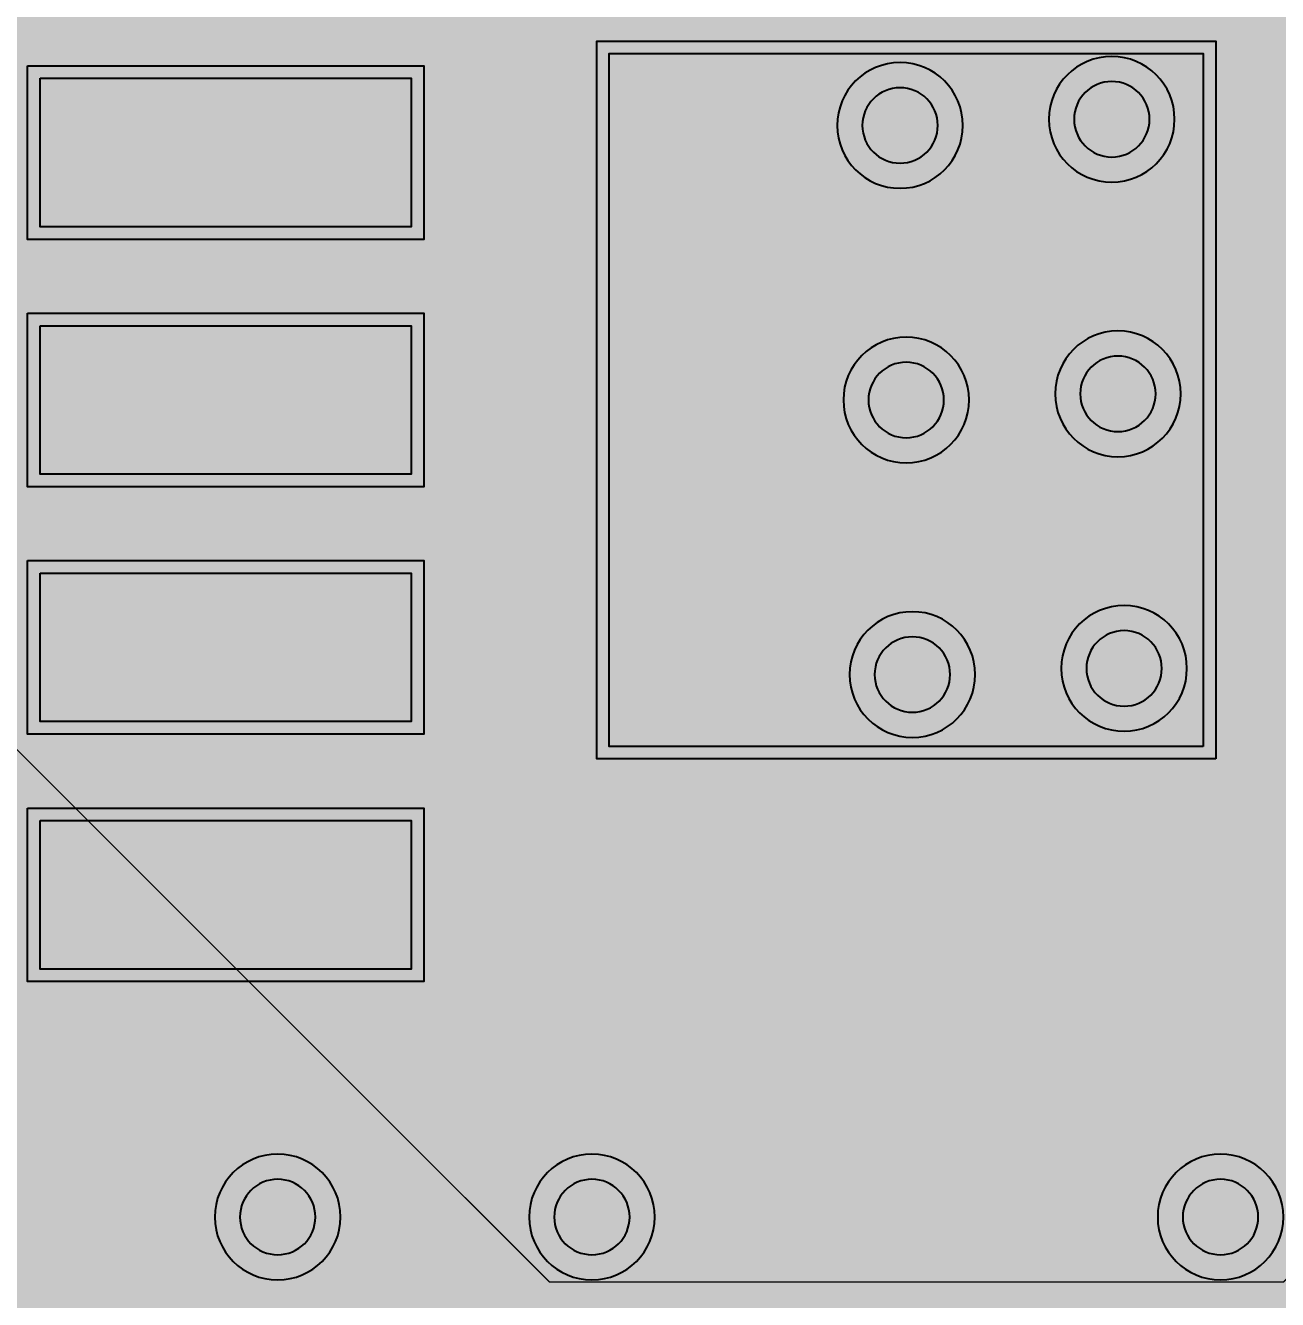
# Model space of a CAD drawing. Header units: millimetres. Extents: x -6.9 to 44.7, y -29.1 to 3.4.
# Drawn here: x 15.11 to 20.17, y -12.23 to -7.08 of the extents above; entities that cross this region are included whole.
import ezdxf

# ---------------------------------------------------------------- set-up
doc = ezdxf.new("R2010")
doc.units = ezdxf.units.MM
doc.header["$MEASUREMENT"] = 0
for name, color, linetype, true_color in [('Bottom-Layer', 7, 'Continuous', 0x0000ff), ('Bottom-Silkscreen-Layer', 7, 'Continuous', 0x66cc33), ('Hole-Layer', 7, 'Continuous', 0x222222), ('Multi-Layer', 7, 'Continuous', 0xc0c0c0), ('Top-Layer', 7, 'Continuous', 0xff0000), ('Top-Paste-Mask-Layer', 7, 'Continuous', 0x808080), ('Top-Silkscreen-Layer', 7, 'Continuous', 0xffcc00), ('Top-Solder-Mask-Layer', 7, 'Continuous', 0x800080)]:
    doc.layers.add(name, color=color, linetype=linetype, true_color=true_color)

msp = doc.modelspace()

# ---------------------------------------------------------------- hatches: boundary and pattern name
at = {"layer": 'Bottom-Layer'}
for points in [[(33.8571, -21.1049), (27.1421, -21.1049), (27.6377, -20.7973), (28.0302, -20.3657), (28.2892, -19.843), (28.3952, -19.2693), (28.3398, -18.6886), (28.1275, -18.1453), (27.7743, -17.6809), (27.3074, -17.3312), (30.5227, -17.3312), (30.3104, -17.4953), (30.1706, -17.7244), (30.1219, -17.9883), (30.1219, -18.7503), (30.2209, -19.1199), (30.4915, -19.3904), (30.8611, -19.4895), (33.9091, -19.4895), (34.2786, -19.3904), (34.5492, -19.1199), (34.6482, -18.7503), (34.6482, -17.9883), (34.5492, -17.6187), (34.2786, -17.3482), (33.9091, -17.2492), (31.3431, -17.2492), (31.356, -17.238), (31.3683, -17.2263), (31.7721, -16.8225), (33.9091, -16.8225), (34.2786, -16.7234), (34.5492, -16.4529), (34.6482, -16.0833), (34.6482, -15.3213), (34.5492, -14.9517), (34.2786, -14.6812), (33.9091, -14.5822), (32.4892, -14.5822), (32.4892, -12.909), (32.4619, -12.772), (32.3843, -12.6558), (28.011, -8.2825), (28.011, -7.2886), (28.2838, -7.2515), (28.5127, -7.0986), (28.477, -7.407), (28.5971, -7.6933), (28.8423, -7.8838), (29.1494, -7.9295), (29.4394, -7.8187), (29.6378, -7.5798), (29.6934, -7.2744), (29.592, -6.9809), (29.5682, -6.9129), (29.5682, -5.6971), (29.592, -5.6291), (29.6939, -5.3293), (29.6323, -5.0188), (29.4239, -4.7805), (29.1243, -4.6783), (28.8136, -4.7394), (28.5751, -4.9475), (28.3298, -4.7361), (28.011, -4.6794), (28.011, -3.4526), (27.9837, -3.3155), (27.9061, -3.1993), (25.9325, -1.2258), (25.8163, -1.1481), (25.6793, -1.1209), (8.255, -1.1209), (8.0759, -1.1688), (7.9449, -1.2999), (7.8969, -1.479), (7.8969, -3.257), (7.9241, -3.3941), (8.0018, -3.5102), (8.3401, -3.8489), (7.305, -3.8489), (6.8247, -3.9249), (6.3915, -4.1457), (6.0476, -4.4895), (5.8269, -4.9228), (5.7508, -5.4031), (5.7508, -6.0802), (5.7455, -6.3297), (5.7209, -6.4741), (5.7126, -6.4867), (5.7037, -6.4879), (5.013, -6.4879), (4.5756, -6.5877), (4.2248, -6.8675), (4.0301, -7.2717), (4.0301, -7.7204), (4.2248, -8.1246), (4.5756, -8.4043), (5.013, -8.5042), (7.713, -8.5042), (8.1504, -8.4043), (8.5012, -8.1246), (8.6958, -7.7204), (8.6958, -7.2717), (8.5012, -6.8675), (8.1504, -6.5877), (7.713, -6.4879), (7.0222, -6.4879), (7.0133, -6.4867), (7.0051, -6.4741), (6.9804, -6.3297), (6.9751, -6.0802), (6.9751, -5.4031), (7.0717, -5.1698), (7.305, -5.0732), (9.5634, -5.0732), (9.7798, -5.2898), (9.7021, -5.406), (9.6749, -5.543), (9.6749, -7.575), (9.7021, -7.7121), (9.7798, -7.8283), (10.1829, -8.2314), (10.1829, -8.4104), (10.1619, -8.5274), (10.1549, -8.6461), (10.1549, -11.3461), (10.1619, -11.4648), (10.1829, -11.5819), (10.1829, -14.179), (10.2101, -14.3161), (10.2878, -14.4323), (12.0658, -16.2103), (12.182, -16.2879), (12.319, -16.3152), (22.225, -16.3152), (22.3621, -16.2879), (22.4783, -16.2103), (23.1813, -15.5073), (23.5275, -15.4167), (23.8163, -15.2054), (24.0074, -14.9029), (24.0742, -14.5513), (24.0742, -13.7513), (24.0018, -13.3858), (23.7954, -13.0756), (23.7954, -11.9422), (23.7681, -11.8052), (23.6905, -11.689), (23.1333, -11.1318), (23.0171, -11.0541), (22.88, -11.0269), (20.9641, -11.0269), (20.827, -11.0541), (20.7109, -11.1318), (20.3771, -11.4655), (20.1405, -11.315), (19.8616, -11.2858), (19.5989, -11.3841), (19.531, -11.4079), (17.8071, -11.4079), (17.7391, -11.3841), (17.4958, -11.2886), (17.2348, -11.3033), (17.0038, -11.4256), (15.2172, -9.639), (15.2172, -8.9087), (15.3061, -8.591), (15.2172, -8.2733), (15.2172, -6.7902), (18.923, -6.7902), (19.3232, -6.7306), (19.6888, -6.557), (19.9879, -6.2846), (20.1947, -5.9368), (20.2428, -5.8589), (21.6129, -7.2291), (21.6129, -8.083), (21.6402, -8.2201), (21.7178, -8.3363), (24.6609, -11.2794), (24.6609, -16.211), (24.6882, -16.3481), (24.7658, -16.4643), (25.5169, -17.2154), (24.982, -17.523), (24.5591, -17.9723), (24.2843, -18.5248), (24.1814, -19.1332), (24.259, -19.7454), (24.5105, -20.3088), (24.9144, -20.7753), (25.436, -21.1049), (1.905, -21.1049), (1.4588, -21.0162), (1.0806, -20.7634), (0.8279, -20.3852), (0.7391, -19.939), (0.7391, -1.733), (0.8279, -1.2868), (1.0806, -0.9086), (1.4588, -0.6559), (1.905, -0.5671), (33.8571, -0.5671), (34.3032, -0.6559), (34.6815, -0.9086), (34.9342, -1.2868), (35.0229, -1.733), (35.0229, -19.939), (34.9342, -20.3852), (34.6815, -20.7634), (34.3032, -21.0162)], [(12.1712, -8.6461), (12.0982, -8.2696), (11.8899, -7.9476), (11.5764, -7.7266), (11.203, -7.6388), (10.8239, -7.6968), (10.4939, -7.8922), (10.1346, -7.5329), (10.1346, -5.5851), (10.6071, -5.1126), (14.5389, -5.1126), (14.7574, -5.3311), (14.7574, -5.8927), (14.4688, -6.0896), (14.2763, -6.3813), (14.2088, -6.7241), (14.2088, -8.1829), (14.1849, -8.2509), (14.0819, -8.5769), (14.1698, -8.9072), (14.4211, -9.139), (14.7574, -9.1999), (14.7574, -9.7873), (14.7652, -9.8262), (14.7872, -9.8591), (16.7878, -11.8598), (16.8616, -12.1861), (17.0959, -12.4248), (17.4208, -12.5048), (17.7391, -12.402), (17.8071, -12.3782), (19.531, -12.3782), (19.5989, -12.402), (19.8963, -12.5037), (20.205, -12.4444), (20.4435, -12.2398), (20.5491, -11.9437), (21.0062, -11.4866), (22.8379, -11.4866), (23.3356, -11.9843), (23.3356, -12.8084), (23.3272, -12.8168), (22.9013, -12.8176), (22.5179, -13.0029), (22.2526, -13.3361), (22.1579, -13.7513), (22.1579, -14.1534), (21.8536, -13.9934), (21.5098, -13.9956), (21.2075, -14.1594), (21.0181, -14.4463), (20.9861, -14.7886), (21.1191, -15.1057), (21.3857, -15.3227), (21.7231, -15.3886), (22.0519, -15.2878), (22.2943, -15.044), (22.4495, -15.2396), (22.6499, -15.3884), (22.183, -15.8554), (12.3611, -15.8554), (10.6426, -14.1369), (10.6426, -12.2096), (11.0426, -12.3471), (11.4637, -12.3084), (11.832, -12.1004), (12.0825, -11.7597), (12.1712, -11.3461)]]:
    msp.add_hatch(color=256, dxfattribs=at).paths.add_polyline_path(points)
at = {"layer": 'Bottom-Silkscreen-Layer'}
for points in [[(34.9148, -1.6088), (34.9168, -6.8832), (34.9144, -12.147), (23.4897, -12.147), (12.065, -12.147), (12.065, -6.8748), (12.065, -1.6025), (23.4877, -1.6004)], [(12.192, -7.8143), (12.192, -8.6112), (16.9966, -8.6091), (21.8012, -8.607), (21.8036, -7.8122), (21.806, -7.0174), (16.999, -7.0174), (12.192, -7.0174)], [(16.5943, -7.5163), (16.5623, -7.5575), (16.5143, -7.6506), (16.4961, -7.7135), (16.478, -7.7838), (16.4579, -7.8507), (16.4439, -7.8974), (16.4259, -7.9815), (16.3733, -8.1774), (16.3505, -8.2579), (16.3318, -8.3262), (16.2697, -8.393), (16.1994, -8.3316), (16.1855, -8.2785), (16.1652, -8.2116), (16.1415, -8.1332), (16.1241, -8.0821), (16.1064, -8.0144), (16.0819, -7.9313), (16.067, -7.8852), (16.0501, -7.8307), (16.0265, -7.7514), (16.0116, -7.6882), (15.9985, -7.6421), (15.9742, -7.5942), (15.9329, -7.5559), (15.903, -7.5286), (16.1427, -7.5163), (16.1194, -7.5543), (16.1255, -7.7107), (16.1438, -7.7733), (16.1623, -7.8358), (16.177, -7.8864), (16.1952, -7.9453), (16.2141, -8.0145), (16.2277, -8.066), (16.2793, -7.9293), (16.2979, -7.8622), (16.3173, -7.7849), (16.337, -7.7181), (16.3499, -7.6761), (16.3585, -7.6238), (16.3338, -7.5536), (16.314, -7.527)], [(17.7738, -7.5371), (17.8851, -7.5759), (17.8934, -7.6381), (17.8233, -7.9655), (17.9073, -8.3427), (17.9637, -8.3805), (17.7368, -8.3931), (17.5163, -8.3805), (17.5711, -8.3428), (17.6405, -8.3202), (17.6668, -8.2977), (17.6668, -7.9109), (17.6781, -7.514)], [(17.1399, -7.5259), (17.267, -7.7928), (17.1212, -7.7113), (17.0699, -7.5723), (16.9425, -7.5805), (17.086, -8.059), (17.1589, -8.1324), (17.1666, -8.1415), (17.2718, -8.2573), (17.2906, -8.2799), (17.2945, -8.388), (16.7374, -8.383), (16.7262, -8.3402), (16.7106, -8.2499), (16.7443, -8.1666), (16.8146, -8.2281), (17.1349, -8.3035), (17.1656, -8.299), (17.1481, -8.2668), (17.1188, -8.2279), (17.0659, -8.1768), (16.8343, -7.9664), (16.7165, -7.6628), (16.8112, -7.5388), (16.8565, -7.5199)], [(12.1967, -9.5256), (12.1967, -10.3183), (17.0013, -10.3204), (21.8059, -10.3225), (21.8059, -9.5312), (21.7996, -8.7342), (16.995, -8.7307), (12.1967, -8.7329)], [(17.2237, -9.2267), (17.24, -9.3756), (17.254, -9.5271), (17.2511, -9.6833), (17.123, -9.6482), (16.8861, -9.6622), (16.872, -9.6987), (16.9453, -10.0288), (17.1212, -9.9388), (17.2649, -9.8487), (17.1871, -10.0706), (17.1401, -10.092), (16.7298, -9.9618), (16.7097, -9.9088), (16.8286, -9.5455), (16.87, -9.5172), (16.9797, -9.5172), (17.1077, -9.5295), (17.1384, -9.4298), (16.9653, -9.3068), (16.7258, -9.2687), (16.9754, -9.2152)], [(16.5943, -9.2276), (16.5623, -9.2688), (16.5141, -9.362), (16.496, -9.4291), (16.477, -9.4961), (16.4571, -9.5607), (16.4439, -9.6106), (16.4259, -9.6928), (16.3726, -9.89), (16.3493, -9.9666), (16.3324, -10.0328), (16.2676, -10.1043), (16.1994, -10.0436), (16.1805, -9.9722), (16.1617, -9.9029), (16.1429, -9.8465), (16.1241, -9.7938), (16.1053, -9.7247), (16.0864, -9.6537), (16.0719, -9.6056), (16.052, -9.5427), (16.0335, -9.4859), (16.0145, -9.4167), (15.9958, -9.3568), (15.983, -9.3311), (15.9305, -9.2689), (15.9132, -9.2203), (16.1429, -9.2278), (16.1194, -9.2655), (16.1246, -9.4209), (16.1434, -9.4869), (16.1676, -9.5665), (16.1805, -9.6076), (16.1947, -9.6571), (16.2149, -9.7325), (16.2273, -9.7813), (16.2792, -9.6413), (16.2976, -9.5784), (16.3166, -9.501), (16.3364, -9.4299), (16.3499, -9.3873), (16.3585, -9.335), (16.3338, -9.2649), (16.314, -9.2383)], [(17.7586, -9.2341), (17.9235, -9.2903), (17.965, -9.3046), (17.8934, -9.3494), (17.8239, -9.6865), (17.9073, -10.0539), (17.9637, -10.0918), (17.7368, -10.1044), (17.5163, -10.0918), (17.5744, -10.0541), (17.6435, -10.031), (17.6663, -10.0079), (17.6666, -9.6216), (17.6781, -9.2253)], [(12.1943, -11.239), (12.1919, -12.0338), (16.9966, -12.0317), (21.8012, -12.0296), (21.8036, -11.2348), (21.806, -10.4399), (17.0014, -10.442), (12.1967, -10.4441)], [(16.6227, -10.7334), (16.6368, -10.8822), (16.6368, -11.0229), (16.7328, -11.0271), (16.8405, -11.0628), (16.7328, -11.0775), (16.6368, -11.0817), (16.6351, -11.1991), (16.7067, -11.3627), (16.7591, -11.3795), (16.8091, -11.3962), (16.8271, -11.4864), (16.7383, -11.4982), (16.7073, -11.4769), (16.6702, -11.4593), (16.6352, -11.6053), (16.7066, -11.7669), (16.779, -11.8116), (16.6959, -11.8704), (16.5843, -11.8945), (16.5601, -11.8828), (16.541, -11.8681), (16.5201, -11.8379), (16.5004, -11.6449), (16.4816, -11.4717), (16.3475, -11.4784), (16.2371, -11.5012), (16.261, -11.5331), (16.2943, -11.592), (16.2758, -11.648), (16.2327, -11.6609), (16.1622, -11.6787), (16.0771, -11.7174), (16.0982, -11.7377), (16.157, -11.7648), (16.2417, -11.8067), (16.317, -11.8319), (16.3734, -11.8492), (16.4499, -11.8659), (16.5098, -11.9038), (16.317, -11.8996), (16.2359, -11.8831), (16.1686, -11.866), (16.12, -11.8492), (16.0901, -11.8372), (16.0575, -11.8167), (15.9777, -11.7772), (15.856, -11.7821), (15.8043, -11.8093), (15.7272, -11.8681), (15.5691, -11.8529), (15.646, -11.7653), (15.6794, -11.7486), (15.7235, -11.7318), (15.7598, -11.715), (15.8045, -11.6982), (15.8388, -11.6491), (15.7713, -11.5409), (15.7371, -11.4801), (15.6354, -11.4801), (15.5375, -11.4271), (15.6779, -11.4004), (15.7181, -11.4298), (15.8772, -11.4298), (16.0419, -11.4248), (15.9789, -11.3198), (15.9807, -11.263), (16.0065, -11.2458), (15.7849, -11.2455), (15.5586, -11.1919), (15.7235, -11.1834), (15.8601, -11.1886), (15.8269, -11.1446), (15.7893, -11.0938), (15.7566, -11.0714), (15.7666, -11.0156), (15.7074, -10.9768), (15.616, -10.9183), (15.7622, -10.9099), (15.859, -10.9265), (15.9219, -10.8929), (15.9294, -10.8258), (16.0365, -10.7587), (16.0583, -10.7461), (16.1208, -10.7463), (16.0866, -10.83), (16.0489, -10.9212), (16.1859, -10.9265), (16.3593, -10.9549), (16.255, -10.9862), (15.8772, -10.9817), (15.8892, -11.0022), (15.9131, -11.0497), (15.9317, -11.0943), (15.9505, -11.132), (16.0146, -11.1949), (16.0429, -11.1559), (16.2205, -10.9918), (16.2376, -11.031), (16.1762, -11.1597), (16.1698, -11.1936), (16.2923, -11.1963), (16.421, -11.2332), (16.2697, -11.2452), (16.1561, -11.3375), (16.1801, -11.3899), (16.193, -11.4228), (16.3311, -11.4293), (16.4816, -11.4384), (16.4854, -11.3619), (16.458, -11.3459), (16.4251, -11.3291), (16.3914, -11.3124), (16.356, -11.2744), (16.4755, -11.2746), (16.4983, -11.1844), (16.4957, -11.0817), (16.4044, -11.0775), (16.3245, -11.0207), (16.466, -11.0092), (16.494, -11.0216), (16.4866, -10.8127), (16.5179, -10.7587), (16.5499, -10.7419)], [(17.9183, -10.7398), (17.9636, -10.8174), (18.0074, -10.9003), (18.0243, -10.9326), (18.0431, -10.9661), (18.0619, -10.9998), (18.0996, -11.0543), (18.1372, -11.1075), (18.1503, -11.1253), (18.2857, -11.2863), (18.1748, -11.2703), (18.1231, -11.2295), (18.0887, -11.1971), (18.0558, -11.1686), (17.9453, -11.046), (17.8109, -11.025), (17.8601, -11.1309), (17.8738, -11.1636), (17.8909, -11.2015), (17.9285, -11.2512), (17.9491, -11.2864), (17.9619, -11.3015), (17.9894, -11.3338), (18.2007, -11.5217), (18.2877, -11.5888), (18.2034, -11.6022), (18.1608, -11.5808), (18.1242, -11.5594), (18.1036, -11.5472), (18.0141, -11.4927), (17.9903, -11.4801), (17.9672, -11.4654), (17.925, -11.4298), (17.8444, -11.3501), (17.75, -11.2201), (17.7213, -11.1791), (17.7045, -11.1385), (17.6857, -11.0965), (17.6668, -11.057), (17.5866, -11.012), (17.5304, -11.0146), (17.5334, -11.0523), (17.5917, -11.2452), (17.6136, -11.3044), (17.7736, -11.5473), (17.7984, -11.5751), (17.8596, -11.6311), (17.9867, -11.7181), (18.0211, -11.7352), (18.0528, -11.7531), (18.0805, -11.7653), (18.1171, -11.7812), (18.1937, -11.821), (18.25, -11.8588), (18.1419, -11.866), (18.0949, -11.8492), (18.0478, -11.8324), (18.0046, -11.8157), (17.9726, -11.7989), (17.9373, -11.7821), (17.7843, -11.7003), (17.7539, -11.6815), (17.554, -11.4897), (17.5352, -11.4675), (17.5163, -11.4418), (17.5027, -11.4074), (17.4403, -11.2713), (17.4187, -11.2075), (17.4039, -11.1444), (17.3905, -11.0982), (17.3708, -11.0457), (17.364, -11.0096), (17.3023, -11.0121), (17.2406, -11.0146), (17.2421, -11.0859), (17.2535, -11.2411), (17.2709, -11.4759), (17.4646, -11.719), (17.5503, -11.7185), (17.4985, -11.7791), (17.4198, -11.8345), (17.1685, -11.7627), (17.1038, -11.2563), (17.081, -11.0208), (17.1372, -10.9149), (17.2377, -10.9478), (17.8832, -10.9576), (17.7991, -10.8342), (17.7627, -10.7817), (17.7907, -10.7623), (17.8456, -10.7374)], [(18.5958, -10.7492), (18.6264, -10.7782), (18.6586, -10.8112), (18.7392, -10.9088), (18.7581, -10.9307), (18.7769, -10.9561), (18.7895, -10.9757), (18.8139, -11.0208), (18.8333, -11.0649), (18.8825, -11.2243), (18.8668, -11.4455), (18.8521, -11.5026), (18.8341, -11.554), (18.7909, -11.6329), (18.7524, -11.6905), (18.7392, -11.7086), (18.5513, -11.8828), (18.5535, -11.7668), (18.6558, -11.6205), (18.6351, -10.9516), (18.6147, -10.9181), (18.5489, -10.8352)], [(14.3039, -10.7755), (14.3447, -10.7922), (14.3813, -10.809), (14.4439, -10.8259), (14.5108, -10.8395), (14.6159, -10.8596), (14.7252, -10.8766), (14.7797, -10.8732), (14.8899, -10.8694), (14.9013, -11.1274), (14.92, -11.4424), (14.9388, -11.5305), (14.9577, -11.5766), (14.9764, -11.6242), (14.9882, -11.6578), (15.0544, -11.7507), (15.0696, -11.7653), (15.0846, -11.7821), (15.0997, -11.7989), (15.0967, -11.5517), (15.0705, -11.4634), (15.0129, -11.2905), (14.9953, -11.238), (14.9765, -11.1887), (14.9577, -11.1338), (14.9383, -11.0722), (14.9495, -10.9701), (15.0141, -11.0314), (15.0276, -11.0602), (15.0473, -11.0969), (15.0962, -11.2201), (15.2974, -11.4957), (15.3288, -11.5437), (15.2672, -11.6605), (15.1804, -11.8175), (15.1316, -11.8406), (15.0277, -11.8422), (14.92, -11.738), (14.8889, -11.6919), (14.8064, -11.5397), (14.7853, -11.4759), (14.7493, -11.0632), (14.7388, -10.9458), (14.5437, -10.9098), (14.3812, -10.89), (14.2577, -10.8761), (14.2049, -10.786)], [(15.2272, -10.78), (15.2175, -10.8079), (15.2022, -10.8282), (15.1717, -10.8723), (15.1313, -10.9263), (15.0349, -10.9539), (15.0227, -10.8412), (15.1083, -10.7923), (15.1416, -10.7799)], [(19.9057, -10.9055), (19.8736, -10.9465), (19.8257, -11.0397), (19.8077, -11.0984), (19.7904, -11.1625), (19.7701, -11.2355), (19.7552, -11.2908), (19.7372, -11.373), (19.6851, -11.5661), (19.6628, -11.6457), (19.6422, -11.7171), (19.5106, -11.7189), (19.4968, -11.6705), (19.4766, -11.6016), (19.4527, -11.5222), (19.4353, -11.4698), (19.4173, -11.3984), (19.393, -11.3165), (19.3792, -11.2746), (19.362, -11.2201), (19.3378, -11.1404), (19.3229, -11.0795), (19.3037, -11.0209), (19.2848, -10.9803), (19.2331, -10.9419), (19.2143, -10.918), (19.2143, -10.8971), (19.3281, -10.8948), (19.4539, -10.9053), (19.4295, -10.9433), (19.4312, -11.084), (19.4546, -11.1633), (19.4784, -11.2382), (19.4918, -11.2872), (19.505, -11.336), (19.5245, -11.4005), (19.5354, -11.4548), (19.5863, -11.3346), (19.6042, -11.2667), (19.6266, -11.1906), (19.6501, -11.0984), (19.6457, -10.9428), (19.6384, -10.898)], [(20.452, -10.9268), (20.6023, -11.1255), (20.6025, -11.5436), (20.583, -11.5975), (20.5642, -11.6334), (20.5454, -11.6606), (20.318, -11.7808), (20.075, -11.6604), (20.0562, -11.6334), (20.0374, -11.5899), (20.0209, -11.547), (20.02, -11.1104), (20.0603, -11.0349), (20.312, -10.8929), (20.4009, -10.8929)], [(15.3768, -11.0728), (15.3316, -11.1425), (15.3151, -11.1658), (15.1606, -11.2321), (15.2142, -11.0943), (15.2446, -11.0775)], [(15.9057, -11.4847), (15.9812, -11.6277), (16.0328, -11.6388), (16.107, -11.6311), (16.1557, -11.6246), (16.1032, -11.5239), (16.0835, -11.4948)]]:
    msp.add_hatch(color=256, dxfattribs=at).paths.add_polyline_path(points)
at = {"layer": 'Top-Layer'}
for points in [[(19.8689, -9.991), (17.4689, -9.991), (17.4689, -7.191), (19.8689, -7.191)], [(15.1691, -7.291), (16.6691, -7.291), (16.6691, -7.891), (15.1691, -7.891)], [(17.1108, -9.3965), (17.0705, -9.3654), (17.0272, -9.3386), (17.0272, -9.291), (17.0116, -9.1865), (16.9662, -9.091), (17.0116, -8.9956), (17.0272, -8.891), (17.0272, -8.291), (17.0116, -8.1865), (16.9662, -8.091), (16.9733, -8.08), (16.98, -8.0688), (17.0461, -8.0565), (17.1108, -8.0384)], [(15.1691, -8.291), (16.6691, -8.291), (16.6691, -8.891), (15.1691, -8.891)], [(15.1691, -9.291), (16.6691, -9.291), (16.6691, -9.891), (15.1691, -9.891)], [(15.1691, -10.291), (16.6691, -10.291), (16.6691, -10.891), (15.1691, -10.891)], [(18.0653, -10.3492), (19.7079, -10.3492), (19.7079, -11.2798), (19.7072, -11.3037), (19.7049, -11.3274), (19.4648, -11.5059), (19.338, -11.7769), (19.3291, -11.7768), (19.3201, -11.7767), (19.0312, -11.7767), (19.0312, -11.7593), (18.9496, -11.3489), (18.7171, -11.001)]]:
    msp.add_hatch(color=256, dxfattribs=at).paths.add_polyline_path(points)
at = {"layer": 'Top-Paste-Mask-Layer'}
for points in [[(19.8689, -9.991), (17.4689, -9.991), (17.4689, -7.191), (19.8689, -7.191)], [(15.1691, -7.291), (16.6691, -7.291), (16.6691, -7.891), (15.1691, -7.891)], [(15.1691, -8.291), (16.6691, -8.291), (16.6691, -8.891), (15.1691, -8.891)], [(15.1691, -9.291), (16.6691, -9.291), (16.6691, -9.891), (15.1691, -9.891)], [(15.1691, -10.291), (16.6691, -10.291), (16.6691, -10.891), (15.1691, -10.891)]]:
    msp.add_hatch(color=256, dxfattribs=at).paths.add_polyline_path(points)
at = {"layer": 'Top-Solder-Mask-Layer'}
for points in [[(19.9197, -10.0418), (17.4181, -10.0418), (17.4181, -7.1402), (19.9197, -7.1402)], [(15.1183, -7.2402), (16.7199, -7.2402), (16.7199, -7.9418), (15.1183, -7.9418)], [(15.1183, -8.2402), (16.7199, -8.2402), (16.7199, -8.9418), (15.1183, -8.9418)], [(15.1183, -9.2402), (16.7199, -9.2402), (16.7199, -9.9418), (15.1183, -9.9418)], [(15.1183, -10.2402), (16.7199, -10.2402), (16.7199, -10.9418), (15.1183, -10.9418)]]:
    msp.add_hatch(color=256, dxfattribs=at).paths.add_polyline_path(points)

# ---------------------------------------------------------------- linework, layer by layer
at = {"layer": 'Bottom-Layer', "const_width": 0.00508}
msp.add_lwpolyline([(20.9641, -11.385), (20.193, -12.1561), (17.2278, -12.1561), (14.859, -9.7873), (14.859, -5.289), (14.581, -5.011), (10.565, -5.011), (10.033, -5.543), (10.033, -7.575), (10.541, -8.083), (10.541, -14.179), (12.319, -15.957), (22.225, -15.957), (23.4372, -14.7449), (23.4372, -11.9422), (22.88, -11.385)], close=True, dxfattribs=at)
at = {"layer": 'Bottom-Layer'}
for points, const_width in [([(10.6071, -5.1126), (14.5389, -5.1126), (14.7574, -5.3311), (14.7574, -5.8927), (14.4688, -6.0896), (14.2763, -6.3813), (14.2088, -6.7241), (14.2088, -8.1829), (14.1849, -8.2509), (14.0819, -8.5769), (14.1698, -8.9072), (14.4211, -9.139), (14.7574, -9.1999), (14.7574, -9.7873), (14.7652, -9.8262), (14.7872, -9.8591), (16.7878, -11.8598), (16.8616, -12.1861), (17.0959, -12.4248)], 0.0508), ([(20.3771, -11.4655), (20.1405, -11.315), (19.8616, -11.2858), (19.5989, -11.3841), (19.531, -11.4079), (17.8071, -11.4079), (17.7391, -11.3841), (17.4958, -11.2886), (17.2348, -11.3033), (17.0038, -11.4256), (15.2172, -9.639), (15.2172, -8.9087), (15.3061, -8.591), (15.2172, -8.2733), (15.2172, -6.7902), (18.923, -6.7902), (19.3232, -6.7306), (19.6888, -6.557), (19.9879, -6.2846), (20.1947, -5.9368)], 0.0508), ([(17.399, -11.893), (19.939, -11.893)], 0.254)]:
    msp.add_lwpolyline(points, dxfattribs=dict(at, const_width=const_width))
at = {"layer": 'Bottom-Silkscreen-Layer', "const_width": 0.254}
for points in [[(34.9148, -1.6088), (34.9168, -6.8832), (34.9144, -12.147), (23.4897, -12.147), (12.065, -12.147), (12.065, -6.8748), (12.065, -1.6025), (23.4877, -1.6004)], [(12.192, -7.8143), (12.192, -8.6112), (16.9966, -8.6091), (21.8012, -8.607), (21.8036, -7.8122), (21.806, -7.0174), (16.999, -7.0174), (12.192, -7.0174)], [(17.7738, -7.5371), (17.8851, -7.5759), (17.8934, -7.6381), (17.8233, -7.9655), (17.9073, -8.3427), (17.9637, -8.3805), (17.7368, -8.3931), (17.5163, -8.3805), (17.5711, -8.3428), (17.6405, -8.3202), (17.6668, -8.2977), (17.6668, -7.9109), (17.6781, -7.514)], [(16.5943, -7.5163), (16.5623, -7.5575), (16.5143, -7.6506), (16.4961, -7.7135), (16.478, -7.7838), (16.4579, -7.8507), (16.4439, -7.8974), (16.4259, -7.9815), (16.3733, -8.1774), (16.3505, -8.2579), (16.3318, -8.3262), (16.2697, -8.393), (16.1994, -8.3316), (16.1855, -8.2785), (16.1652, -8.2116), (16.1415, -8.1332), (16.1241, -8.0821), (16.1064, -8.0144), (16.0819, -7.9313), (16.067, -7.8852), (16.0501, -7.8307), (16.0265, -7.7514), (16.0116, -7.6882), (15.9985, -7.6421), (15.9742, -7.5942), (15.9329, -7.5559), (15.903, -7.5286), (16.1427, -7.5163), (16.1194, -7.5543), (16.1255, -7.7107), (16.1438, -7.7733), (16.1623, -7.8358), (16.177, -7.8864), (16.1952, -7.9453), (16.2141, -8.0145), (16.2277, -8.066), (16.2793, -7.9293), (16.2979, -7.8622), (16.3173, -7.7849), (16.337, -7.7181), (16.3499, -7.6761), (16.3585, -7.6238), (16.3338, -7.5536), (16.314, -7.527)], [(17.1399, -7.5259), (17.267, -7.7928), (17.1212, -7.7113), (17.0699, -7.5723), (16.9425, -7.5805), (17.086, -8.059), (17.1589, -8.1324), (17.1666, -8.1415), (17.2718, -8.2573), (17.2906, -8.2799), (17.2945, -8.388), (16.7374, -8.383), (16.7262, -8.3402), (16.7106, -8.2499), (16.7443, -8.1666), (16.8146, -8.2281), (17.1349, -8.3035), (17.1656, -8.299), (17.1481, -8.2668), (17.1188, -8.2279), (17.0659, -8.1768), (16.8343, -7.9664), (16.7165, -7.6628), (16.8112, -7.5388), (16.8565, -7.5199)], [(12.1967, -9.5256), (12.1967, -10.3183), (17.0013, -10.3204), (21.8059, -10.3225), (21.8059, -9.5312), (21.7996, -8.7342), (16.995, -8.7307), (12.1967, -8.7329)], [(16.5943, -9.2276), (16.5623, -9.2688), (16.5141, -9.362), (16.496, -9.4291), (16.477, -9.4961), (16.4571, -9.5607), (16.4439, -9.6106), (16.4259, -9.6928), (16.3726, -9.89), (16.3493, -9.9666), (16.3324, -10.0328), (16.2676, -10.1043), (16.1994, -10.0436), (16.1805, -9.9722), (16.1617, -9.9029), (16.1429, -9.8465), (16.1241, -9.7938), (16.1053, -9.7247), (16.0864, -9.6537), (16.0719, -9.6056), (16.052, -9.5427), (16.0335, -9.4859), (16.0145, -9.4167), (15.9958, -9.3568), (15.983, -9.3311), (15.9305, -9.2689), (15.9132, -9.2203), (16.1429, -9.2278), (16.1194, -9.2655), (16.1246, -9.4209), (16.1434, -9.4869), (16.1676, -9.5665), (16.1805, -9.6076), (16.1947, -9.6571), (16.2149, -9.7325), (16.2273, -9.7813), (16.2792, -9.6413), (16.2976, -9.5784), (16.3166, -9.501), (16.3364, -9.4299), (16.3499, -9.3873), (16.3585, -9.335), (16.3338, -9.2649), (16.314, -9.2383)], [(17.2237, -9.2267), (17.24, -9.3756), (17.254, -9.5271), (17.2511, -9.6833), (17.123, -9.6482), (16.8861, -9.6622), (16.872, -9.6987), (16.9453, -10.0288), (17.1212, -9.9388), (17.2649, -9.8487), (17.1871, -10.0706), (17.1401, -10.092), (16.7298, -9.9618), (16.7097, -9.9088), (16.8286, -9.5455), (16.87, -9.5172), (16.9797, -9.5172), (17.1077, -9.5295), (17.1384, -9.4298), (16.9653, -9.3068), (16.7258, -9.2687), (16.9754, -9.2152)], [(17.7586, -9.2341), (17.9235, -9.2903), (17.965, -9.3046), (17.8934, -9.3494), (17.8239, -9.6865), (17.9073, -10.0539), (17.9637, -10.0918), (17.7368, -10.1044), (17.5163, -10.0918), (17.5744, -10.0541), (17.6435, -10.031), (17.6663, -10.0079), (17.6666, -9.6216), (17.6781, -9.2253)], [(12.1943, -11.239), (12.1919, -12.0338), (16.9966, -12.0317), (21.8012, -12.0296), (21.8036, -11.2348), (21.806, -10.4399), (17.0014, -10.442), (12.1967, -10.4441)], [(18.5958, -10.7492), (18.6264, -10.7782), (18.6586, -10.8112), (18.7392, -10.9088), (18.7581, -10.9307), (18.7769, -10.9561), (18.7895, -10.9757), (18.8139, -11.0208), (18.8333, -11.0649), (18.8825, -11.2243), (18.8668, -11.4455), (18.8521, -11.5026), (18.8341, -11.554), (18.7909, -11.6329), (18.7524, -11.6905), (18.7392, -11.7086), (18.5513, -11.8828), (18.5535, -11.7668), (18.6558, -11.6205), (18.6351, -10.9516), (18.6147, -10.9181), (18.5489, -10.8352)], [(16.6227, -10.7334), (16.6368, -10.8822), (16.6368, -11.0229), (16.7328, -11.0271), (16.8405, -11.0628), (16.7328, -11.0775), (16.6368, -11.0817), (16.6351, -11.1991), (16.7067, -11.3627), (16.7591, -11.3795), (16.8091, -11.3962), (16.8271, -11.4864), (16.7383, -11.4982), (16.7073, -11.4769), (16.6702, -11.4593), (16.6352, -11.6053), (16.7066, -11.7669), (16.779, -11.8116), (16.6959, -11.8704), (16.5843, -11.8945), (16.5601, -11.8828), (16.541, -11.8681), (16.5201, -11.8379), (16.5004, -11.6449), (16.4816, -11.4717), (16.3475, -11.4784), (16.2371, -11.5012), (16.261, -11.5331), (16.2943, -11.592), (16.2758, -11.648), (16.2327, -11.6609), (16.1622, -11.6787), (16.0771, -11.7174), (16.0982, -11.7377), (16.157, -11.7648), (16.2417, -11.8067), (16.317, -11.8319), (16.3734, -11.8492), (16.4499, -11.8659), (16.5098, -11.9038), (16.317, -11.8996), (16.2359, -11.8831), (16.1686, -11.866), (16.12, -11.8492), (16.0901, -11.8372), (16.0575, -11.8167), (15.9777, -11.7772), (15.856, -11.7821), (15.8043, -11.8093), (15.7272, -11.8681), (15.5691, -11.8529), (15.646, -11.7653), (15.6794, -11.7486), (15.7235, -11.7318), (15.7598, -11.715), (15.8045, -11.6982), (15.8388, -11.6491), (15.7713, -11.5409), (15.7371, -11.4801), (15.6354, -11.4801), (15.5375, -11.4271), (15.6779, -11.4004), (15.7181, -11.4298), (15.8772, -11.4298), (16.0419, -11.4248), (15.9789, -11.3198), (15.9807, -11.263), (16.0065, -11.2458), (15.7849, -11.2455), (15.5586, -11.1919), (15.7235, -11.1834), (15.8601, -11.1886), (15.8269, -11.1446), (15.7893, -11.0938), (15.7566, -11.0714), (15.7666, -11.0156), (15.7074, -10.9768), (15.616, -10.9183), (15.7622, -10.9099), (15.859, -10.9265), (15.9219, -10.8929), (15.9294, -10.8258), (16.0365, -10.7587), (16.0583, -10.7461), (16.1208, -10.7463), (16.0866, -10.83), (16.0489, -10.9212), (16.1859, -10.9265), (16.3593, -10.9549), (16.255, -10.9862), (15.8772, -10.9817), (15.8892, -11.0022), (15.9131, -11.0497), (15.9317, -11.0943), (15.9505, -11.132), (16.0146, -11.1949), (16.0429, -11.1559), (16.2205, -10.9918), (16.2376, -11.031), (16.1762, -11.1597), (16.1698, -11.1936), (16.2923, -11.1963), (16.421, -11.2332), (16.2697, -11.2452), (16.1561, -11.3375), (16.1801, -11.3899), (16.193, -11.4228), (16.3311, -11.4293), (16.4816, -11.4384), (16.4854, -11.3619), (16.458, -11.3459), (16.4251, -11.3291), (16.3914, -11.3124), (16.356, -11.2744), (16.4755, -11.2746), (16.4983, -11.1844), (16.4957, -11.0817), (16.4044, -11.0775), (16.3245, -11.0207), (16.466, -11.0092), (16.494, -11.0216), (16.4866, -10.8127), (16.5179, -10.7587), (16.5499, -10.7419)], [(15.2272, -10.78), (15.2175, -10.8079), (15.2022, -10.8282), (15.1717, -10.8723), (15.1313, -10.9263), (15.0349, -10.9539), (15.0227, -10.8412), (15.1083, -10.7923), (15.1416, -10.7799)], [(17.9183, -10.7398), (17.9636, -10.8174), (18.0074, -10.9003), (18.0243, -10.9326), (18.0431, -10.9661), (18.0619, -10.9998), (18.0996, -11.0543), (18.1372, -11.1075), (18.1503, -11.1253), (18.2857, -11.2863), (18.1748, -11.2703), (18.1231, -11.2295), (18.0887, -11.1971), (18.0558, -11.1686), (17.9453, -11.046), (17.8109, -11.025), (17.8601, -11.1309), (17.8738, -11.1636), (17.8909, -11.2015), (17.9285, -11.2512), (17.9491, -11.2864), (17.9619, -11.3015), (17.9894, -11.3338), (18.2007, -11.5217), (18.2877, -11.5888), (18.2034, -11.6022), (18.1608, -11.5808), (18.1242, -11.5594), (18.1036, -11.5472), (18.0141, -11.4927), (17.9903, -11.4801), (17.9672, -11.4654), (17.925, -11.4298), (17.8444, -11.3501), (17.75, -11.2201), (17.7213, -11.1791), (17.7045, -11.1385), (17.6857, -11.0965), (17.6668, -11.057), (17.5866, -11.012), (17.5304, -11.0146), (17.5334, -11.0523), (17.5917, -11.2452), (17.6136, -11.3044), (17.7736, -11.5473), (17.7984, -11.5751), (17.8596, -11.6311), (17.9867, -11.7181), (18.0211, -11.7352), (18.0528, -11.7531), (18.0805, -11.7653), (18.1171, -11.7812), (18.1937, -11.821), (18.25, -11.8588), (18.1419, -11.866), (18.0949, -11.8492), (18.0478, -11.8324), (18.0046, -11.8157), (17.9726, -11.7989), (17.9373, -11.7821), (17.7843, -11.7003), (17.7539, -11.6815), (17.554, -11.4897), (17.5352, -11.4675), (17.5163, -11.4418), (17.5027, -11.4074), (17.4403, -11.2713), (17.4187, -11.2075), (17.4039, -11.1444), (17.3905, -11.0982), (17.3708, -11.0457), (17.364, -11.0096), (17.3023, -11.0121), (17.2406, -11.0146), (17.2421, -11.0859), (17.2535, -11.2411), (17.2709, -11.4759), (17.4646, -11.719), (17.5503, -11.7185), (17.4985, -11.7791), (17.4198, -11.8345), (17.1685, -11.7627), (17.1038, -11.2563), (17.081, -11.0208), (17.1372, -10.9149), (17.2377, -10.9478), (17.8832, -10.9576), (17.7991, -10.8342), (17.7627, -10.7817), (17.7907, -10.7623), (17.8456, -10.7374)], [(19.9057, -10.9055), (19.8736, -10.9465), (19.8257, -11.0397), (19.8077, -11.0984), (19.7904, -11.1625), (19.7701, -11.2355), (19.7552, -11.2908), (19.7372, -11.373), (19.6851, -11.5661), (19.6628, -11.6457), (19.6422, -11.7171), (19.5106, -11.7189), (19.4968, -11.6705), (19.4766, -11.6016), (19.4527, -11.5222), (19.4353, -11.4698), (19.4173, -11.3984), (19.393, -11.3165), (19.3792, -11.2746), (19.362, -11.2201), (19.3378, -11.1404), (19.3229, -11.0795), (19.3037, -11.0209), (19.2848, -10.9803), (19.2331, -10.9419), (19.2143, -10.918), (19.2143, -10.8971), (19.3281, -10.8948), (19.4539, -10.9053), (19.4295, -10.9433), (19.4312, -11.084), (19.4546, -11.1633), (19.4784, -11.2382), (19.4918, -11.2872), (19.505, -11.336), (19.5245, -11.4005), (19.5354, -11.4548), (19.5863, -11.3346), (19.6042, -11.2667), (19.6266, -11.1906), (19.6501, -11.0984), (19.6457, -10.9428), (19.6384, -10.898)], [(20.452, -10.9268), (20.6023, -11.1255), (20.6025, -11.5436), (20.583, -11.5975), (20.5642, -11.6334), (20.5454, -11.6606), (20.318, -11.7808), (20.075, -11.6604), (20.0562, -11.6334), (20.0374, -11.5899), (20.0209, -11.547), (20.02, -11.1104), (20.0603, -11.0349), (20.312, -10.8929), (20.4009, -10.8929)], [(20.2306, -11.0017), (20.1776, -11.1392), (20.1952, -11.6018), (20.4031, -11.6353), (20.3904, -11.0225)], [(15.3768, -11.0728), (15.3316, -11.1425), (15.3151, -11.1658), (15.1606, -11.2321), (15.2142, -11.0943), (15.2446, -11.0775)], [(15.9057, -11.4847), (15.9812, -11.6277), (16.0328, -11.6388), (16.107, -11.6311), (16.1557, -11.6246), (16.1032, -11.5239), (16.0835, -11.4948)]]:
    msp.add_lwpolyline(points, close=True, dxfattribs=at)
for points in [[(14.9495, -10.9701), (15.0141, -11.0314), (15.0276, -11.0602), (15.0473, -11.0969), (15.0962, -11.2201), (15.2974, -11.4957), (15.3288, -11.5437), (15.2672, -11.6605), (15.1804, -11.8175), (15.1316, -11.8406), (15.0277, -11.8422), (14.92, -11.738)], [(14.9764, -11.6242), (14.9882, -11.6578), (15.0544, -11.7507), (15.0696, -11.7653), (15.0846, -11.7821), (15.0997, -11.7989), (15.0967, -11.5517), (15.0705, -11.4634), (15.0129, -11.2905), (14.9953, -11.238), (14.9765, -11.1887)]]:
    msp.add_lwpolyline(points, dxfattribs=at)
at = {"layer": 'Hole-Layer'}
for points in [[(19.3471, -7.4565, 1), (19.6521, -7.4565, 1)], [(18.4915, -7.4814, 1), (18.7965, -7.4814, 1)], [(18.5164, -8.591, 1), (18.8214, -8.591, 1)], [(19.372, -8.5661, 1), (19.677, -8.5661, 1)], [(19.3969, -9.6757, 1), (19.7019, -9.6757, 1)], [(18.5413, -9.7006, 1), (18.8463, -9.7006, 1)], [(15.9765, -11.893, 1), (16.2815, -11.893, 1)], [(17.2465, -11.893, 1), (17.5515, -11.893, 1)], [(19.7865, -11.893, 1), (20.0915, -11.893, 1)]]:
    msp.add_lwpolyline(points, format="xyb", close=True, dxfattribs=at)
at = {"layer": 'Multi-Layer'}
for points in [[(19.2456, -7.4565, 1), (19.7536, -7.4565, 1)], [(18.39, -7.4814, 1), (18.898, -7.4814, 1)], [(18.4149, -8.591, 1), (18.9229, -8.591, 1)], [(19.2705, -8.5661, 1), (19.7785, -8.5661, 1)], [(19.2954, -9.6757, 1), (19.8034, -9.6757, 1)], [(18.4398, -9.7006, 1), (18.9478, -9.7006, 1)], [(15.875, -11.893, 1), (16.383, -11.893, 1)], [(17.145, -11.893, 1), (17.653, -11.893, 1)], [(19.685, -11.893, 1), (20.193, -11.893, 1)]]:
    msp.add_lwpolyline(points, format="xyb", close=True, dxfattribs=at)
at = {"layer": 'Top-Layer'}
for points, const_width in [([(17.145, -4.781), (17.145, -7.321)], 0.254), ([(20.2271, -7.191), (20.1791, -7.0119), (20.048, -6.8809), (19.8689, -6.8329), (17.6302, -6.8329), (17.6302, -4.781), (17.6394, -4.7587), (17.6617, -4.7495), (17.8884, -4.7495), (18.0001, -4.9361), (18.1991, -5.0237), (18.0665, -5.3079), (18.0921, -5.6205), (18.2691, -5.8794), (18.3553, -5.9874), (18.5867, -6.237), (18.8863, -6.3984), (19.222, -6.4542), (20.3108, -6.4542)], 0.0508), ([(18.6689, -7.1936), (18.6689, -6.9345)], 0.0508), ([(16.875, -7.591), (15.9191, -7.591)], 0.254), ([(14.6939, -8.591), (15.9191, -8.591)], 0.254), ([(17.4715, -8.591), (17.2124, -8.591)], 0.0508), ([(19.8664, -8.591), (20.1255, -8.591)], 0.0508), ([(16.0921, -9.764), (15.9191, -9.591)], 0.254), ([(16.794, -9.764), (16.0921, -9.764)], 0.254), ([(18.3741, -11.3441), (16.794, -9.764)], 0.254), ([(20.193, -11.2798), (20.193, -9.861)], 0.254), ([(18.6689, -9.9885), (18.6689, -10.2476)], 0.0508), ([(15.9191, -10.591), (16.941, -10.591)], 0.254), ([(16.941, -10.591), (18.046, -11.696)], 0.254), ([(18.046, -11.696), (18.046, -11.7102)], 0.254), ([(18.046, -11.7102), (18.1001, -11.7643)], 0.254), ([(16.129, -11.893), (14.6939, -11.893)], 0.5842), ([(16.3946, -12.1586), (16.129, -11.893)], 0.5842), ([(18.5461, -13.5014), (18.5461, -11.7593)], 0.254), ([(18.1001, -11.7643), (18.1001, -12.3948)], 0.254), ([(17.5461, -12.0401), (17.399, -11.893)], 0.254), ([(16.3946, -13.5474), (16.3946, -12.1586)], 0.5842), ([(17.5461, -13.5014), (17.5461, -12.0401)], 0.254), ([(18.5714, -12.2742), (18.5837, -12.2618)], 0.254), ([(18.5837, -12.2618), (19.3201, -12.2618)], 0.254)]:
    msp.add_lwpolyline(points, dxfattribs=dict(at, const_width=const_width))
at = {"layer": 'Top-Layer', "const_width": 0.254}
for points in [[(16.875, -7.591, 0.414), (17.145, -7.321)], [(20.463, -9.591, 0.414), (20.193, -9.861)], [(19.939, -11.893, 0.199), (20.193, -11.2798)], [(18.5461, -11.7593, 0.199), (18.3741, -11.3441)], [(19.5461, -12.4878, 0.414), (19.3201, -12.2618)]]:
    msp.add_lwpolyline(points, format="xyb", dxfattribs=at)
at = {"layer": 'Top-Layer'}
for points in [[(19.8689, -9.991), (17.4689, -9.991), (17.4689, -7.191), (19.8689, -7.191)], [(15.1691, -7.291), (16.6691, -7.291), (16.6691, -7.891), (15.1691, -7.891)], [(15.1691, -8.291), (16.6691, -8.291), (16.6691, -8.891), (15.1691, -8.891)], [(15.1691, -9.291), (16.6691, -9.291), (16.6691, -9.891), (15.1691, -9.891)], [(15.1691, -10.291), (16.6691, -10.291), (16.6691, -10.891), (15.1691, -10.891)]]:
    msp.add_lwpolyline(points, close=True, dxfattribs=at)
at = {"layer": 'Top-Layer', "const_width": 0.0508}
for points in [[(17.1108, -9.3965), (17.0705, -9.3654), (17.0272, -9.3386), (17.0272, -9.291), (17.0116, -9.1865), (16.9662, -9.091), (17.0116, -8.9956), (17.0272, -8.891), (17.0272, -8.291), (17.0116, -8.1865), (16.9662, -8.091), (16.9733, -8.08), (16.98, -8.0688), (17.0461, -8.0565), (17.1108, -8.0384)], [(14.3792, -9.7649), (14.3792, -9.294), (14.5011, -9.172), (14.6624, -9.2023), (14.8259, -9.1888), (14.8147, -9.2394), (14.811, -9.291), (14.811, -9.891), (14.8266, -9.9956), (14.872, -10.091), (14.8266, -10.1865), (14.811, -10.291), (14.811, -10.891), (14.8931, -11.1192), (15.1018, -11.2428), (14.6939, -11.2428), (14.5291, -11.264), (14.375, -11.3264), (14.3781, -11.2991), (14.3792, -11.2716), (14.3792, -10.4651), (14.2996, -10.2401), (14.0964, -10.115), (14.2996, -9.9899)], [(18.0653, -10.3492), (19.7079, -10.3492), (19.7079, -11.2798), (19.7072, -11.3037), (19.7049, -11.3274), (19.4648, -11.5059), (19.338, -11.7769), (19.3291, -11.7768), (19.3201, -11.7767), (19.0312, -11.7767), (19.0312, -11.7593), (18.9496, -11.3489), (18.7171, -11.001)]]:
    msp.add_lwpolyline(points, close=True, dxfattribs=at)
at = {"layer": 'Top-Paste-Mask-Layer'}
for points in [[(19.8689, -9.991), (17.4689, -9.991), (17.4689, -7.191), (19.8689, -7.191)], [(15.1691, -7.291), (16.6691, -7.291), (16.6691, -7.891), (15.1691, -7.891)], [(15.1691, -8.291), (16.6691, -8.291), (16.6691, -8.891), (15.1691, -8.891)], [(15.1691, -9.291), (16.6691, -9.291), (16.6691, -9.891), (15.1691, -9.891)], [(15.1691, -10.291), (16.6691, -10.291), (16.6691, -10.891), (15.1691, -10.891)]]:
    msp.add_lwpolyline(points, close=True, dxfattribs=at)
at = {"layer": 'Top-Silkscreen-Layer', "const_width": 0.254}
msp.add_lwpolyline([(20.669, -11.0909), (16.669, -11.0909)], dxfattribs=at)
msp.add_lwpolyline([(20.669, -11.0909), (16.669, -11.0909)], dxfattribs=at)
at = {"layer": 'Top-Solder-Mask-Layer'}
for points in [[(19.9197, -10.0418), (17.4181, -10.0418), (17.4181, -7.1402), (19.9197, -7.1402)], [(15.1183, -7.2402), (16.7199, -7.2402), (16.7199, -7.9418), (15.1183, -7.9418)], [(15.1183, -8.2402), (16.7199, -8.2402), (16.7199, -8.9418), (15.1183, -8.9418)], [(15.1183, -9.2402), (16.7199, -9.2402), (16.7199, -9.9418), (15.1183, -9.9418)], [(15.1183, -10.2402), (16.7199, -10.2402), (16.7199, -10.9418), (15.1183, -10.9418)]]:
    msp.add_lwpolyline(points, close=True, dxfattribs=at)

doc.saveas('drawing.dxf')
